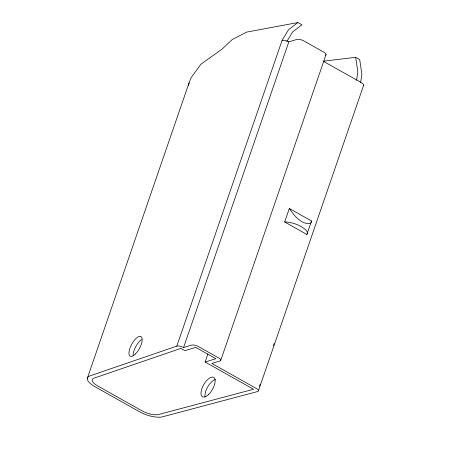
<?xml version="1.0" encoding="UTF-8"?>
<svg xmlns="http://www.w3.org/2000/svg" width="451" height="451" viewBox="0 0 451 451"><rect width="100%" height="100%" fill="white"/><g stroke="black" fill="none" stroke-linecap="round" stroke-linejoin="round"><path stroke-width="0.68" d="M356.611 80.193L357.846 71.946L355.653 57.3L323.688 61.156M360.653 82.465L361.882 74.218L359.695 59.571L355.653 57.3M286.83 41.503L292.575 31.987L301.984 24.749L297.846 22.55L246.674 32.106L232.344 39.462L222.055 49.091L200.853 64.296L191.269 77.487L189.082 82.775L188.642 85.369M311.528 220.979L311.179 222.45L310.311 223.442C301.138 224.773 293.967 215.296 289.311 208.48L284.666 221.965L306.889 234.464L311.528 220.979L289.311 208.48M87.319 378.327L189.082 82.775M176.815 346.103A5.102 1.855 19 0 1 183.563 347.558L191.686 345.1A5.102 1.855 19 0 1 198.429 346.554L218.628 357.914A5.102 1.855 19 0 1 219.958 361.003L211.84 363.461L256.275 388.452A5.102 1.855 19 0 1 257.606 391.541L162.873 416.718A17.86 6.489 19 0 1 139.258 411.633L94.823 386.642A17.86 6.489 19 0 1 90.161 375.824L176.815 346.103L282.078 40.398L288.544 29.71L297.846 22.55M183.563 347.558L288.826 41.853L296.944 39.395A5.102 1.855 19 0 1 303.692 40.849L323.891 52.209A5.102 1.855 19 0 1 325.222 55.298M205.092 362.006L215.877 358.714L195.723 347.388L184.893 350.647L180.851 348.392L94.203 378.096A12.758 4.634 19 0 0 97.534 385.825L141.969 410.816A12.758 4.634 19 0 0 158.837 414.446L253.524 389.258L205.092 362.006L207.843 354.018M220.776 360.287L326.034 54.582M259.443 386.214L260.131 384.218M273.43 345.584L274.118 343.589M258.417 390.831L363.681 85.126M323.795 61.522L361.539 82.747A5.102 1.855 19 0 1 363.433 85.549M282.078 40.398A5.102 1.855 19 0 1 288.826 41.853M133.068 355.253A11.23 4.42 -61.4 0 1 141.513 339.569M205.064 396.987A11.23 4.978 -59.9 0 1 207.821 386.682A11.23 4.978 -59.9 0 1 215.426 379.471M284.666 221.965A14.753 5.361 19 0 1 301.189 226.577A14.753 5.361 19 0 1 306.889 234.464M135.469 353.962A11.23 4.42 -61.4 0 0 141.372 336.829A11.23 4.42 -61.4 0 0 129.888 348.324A11.23 4.42 -61.4 0 0 135.469 353.962M208.221 394.805A11.23 4.978 -59.9 0 0 214.118 377.679A11.23 4.978 -59.9 0 0 201.845 388.723A11.23 4.978 -59.9 0 0 208.221 394.805"/></g></svg>
